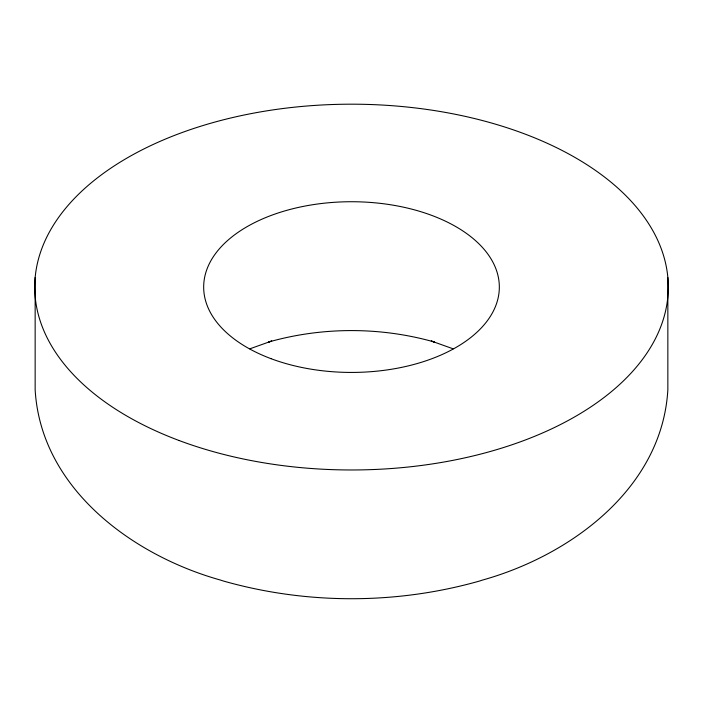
<?xml version="1.0" encoding="UTF-8"?>
<svg xmlns="http://www.w3.org/2000/svg" width="703" height="703" viewBox="0 0 703 703"><rect width="100%" height="100%" fill="white"/><g stroke="black" fill="none" stroke-linecap="round" stroke-linejoin="round"><path stroke-width="1.05" d="M249.811 348.837L271.692 341.025L268.572 342.036C322.44 326.763 380.56 326.763 434.428 342.036L431.308 341.025L453.189 348.837M667.85 277.509L667.85 389.77C662.129 488.357 570.616 555.379 482.627 580.037L479.508 581.047C396.369 604.615 306.631 604.615 223.492 581.047L220.373 580.037C132.384 555.379 40.871 488.357 35.15 389.77L35.15 277.509M178.966 440.465A316.781 182.894 0 0 0 667.85 296.648A316.781 182.894 0 0 0 207.684 124.123A316.781 182.894 0 0 0 178.966 440.465M270.989 358.662A147.832 85.353 0 0 0 499.13 291.543A147.832 85.353 0 0 0 284.381 211.032A147.832 85.353 0 0 0 270.989 358.662"/></g></svg>
